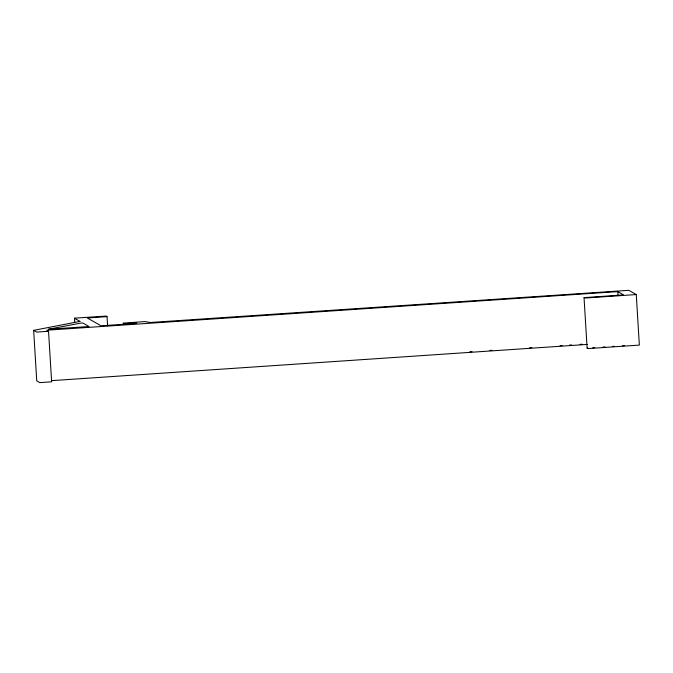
<?xml version="1.0" encoding="UTF-8"?>
<svg xmlns="http://www.w3.org/2000/svg" width="673" height="673" viewBox="0 0 673 673"><rect width="100%" height="100%" fill="white"/><g stroke="black" fill="none" stroke-linecap="round" stroke-linejoin="round"><path stroke-width="1.01" d="M584.038 297.634L623.602 294.909L617.797 291.611L46.706 330.216L48.54 331.251L51.636 381.818L39.875 382.626L36.746 380.91L33.65 330.35L79.978 321.391M74.669 322.333L74.552 318.161L106.115 316.074L107.041 316.604L107.613 325.883M48.54 331.267L36.779 332.075L33.658 330.359M636.254 294.555L586.099 297.988L584.038 297.643L587.125 348.193L588.656 348.555L639.35 345.098L636.263 294.538L628.944 290.383L627.522 290.408L150.272 322.493L145.116 321.576L123.05 323.141L124.219 323.688L135.988 322.947L136.787 323.402L101.068 325.799L87.355 318.009L106.999 316.621M587.134 348.177L587.815 348.084M469.947 351.752L472.042 351.617M489.868 350.414L491.963 350.28M529.701 347.739L531.796 347.596M560.096 345.695L562.199 345.552M569.535 345.064L571.629 344.921M580.017 344.357L582.111 344.214M51.897 380.624L587.352 344.425M592.72 347.739L594.772 347.605M603.008 347.049L605.069 346.915M612.279 346.427L614.34 346.292M622.575 345.737L624.628 345.594M74.417 318.22L79.969 321.374M617.797 291.611L618.05 295.741M48.624 329.206L89.013 326.531L82.88 323.032L81.155 323.04L48.624 329.206"/></g></svg>
